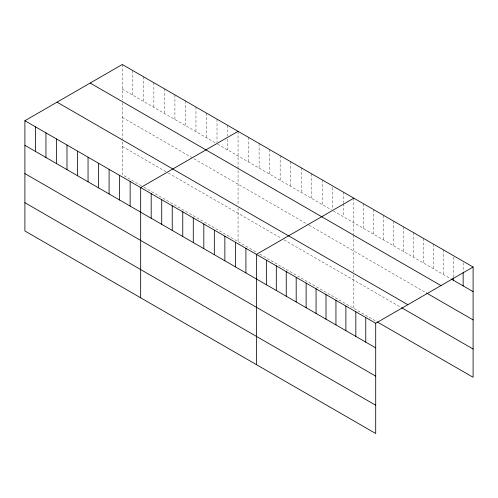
<?xml version="1.0" encoding="UTF-8"?>
<svg xmlns="http://www.w3.org/2000/svg" width="498" height="498" viewBox="0 0 498 498"><rect width="100%" height="100%" fill="white"/><g stroke="black" fill="none" stroke-linecap="round" stroke-linejoin="round"><path stroke-width="0.37" stroke-dasharray="2.49 1.87" d="M122.296 64.491L122.296 99.974M122.296 89.105L215.696 143.032M217.67 144.171L331.463 209.87M333.436 211.009L450.572 278.637M122.296 117.366L308.443 224.835M309.096 225.214L426.718 293.123M122.296 146.48L167.683 172.688M168.336 173.067L281.476 238.386M284.103 239.905L400.871 307.316M141.37 185.754L122.296 174.742L122.296 139.764M144.003 187.273L257.136 252.592M259.769 254.111L376.357 321.422M463.159 262.826L463.159 271.286M453.224 257.086L453.224 277.087M443.282 249.809L443.282 274.429M433.341 244.07L433.341 268.69M423.4 238.337L423.4 262.95M413.465 232.597L413.465 257.211M403.523 226.858L403.523 251.471M393.582 221.118L393.582 245.732M383.647 215.379L383.647 239.992M373.705 209.639L373.705 234.259M363.764 203.9L363.764 228.52M353.829 198.167L353.829 234.371M353.829 235.1L353.829 271.945M353.829 274.927L353.829 308.418M343.303 192.091L343.303 202.86M343.303 203.626L343.303 216.705M332.776 187.553L332.776 209.092M322.256 179.934L322.256 204.554M311.729 173.858L311.729 198.478M301.203 167.782L301.203 192.402M290.683 161.707L290.683 186.32M280.156 155.631L280.156 180.245M269.636 149.556L269.636 174.169M259.109 143.48L259.109 168.094M248.583 137.404L248.583 162.018M238.063 131.329L238.063 205.108M238.063 208.096L238.063 241.58M227.536 125.253L227.536 136.022M227.536 139.098L227.536 149.867M217.01 119.178L217.01 142.254M206.489 113.102L206.489 137.716M195.963 107.026L195.963 131.64M185.443 100.945L185.443 125.564M174.916 94.869L174.916 119.489M164.39 88.793L164.39 113.413M153.87 82.718L153.87 107.338M143.343 76.642L143.343 101.256M132.817 70.567L132.817 95.18M122.296 102.874L122.296 139.017"/><path stroke-width="0.75" d="M24.9 120.721L375.704 323.258L375.704 433.509L24.9 230.972L24.9 120.721L122.296 64.491L473.1 267.028L473.1 377.279L377.017 321.808M238.063 131.329L140.666 187.559L140.666 297.81M353.829 198.167L256.433 254.397L256.433 364.648M375.704 323.258L473.1 267.028M451.232 279.017L473.1 291.641M90.157 83.048L440.96 285.584M426.718 293.123L473.1 319.903M57.04 102.165L407.843 304.701M401.537 307.702L473.1 349.017M24.9 145.335L375.704 347.872M24.9 173.597L375.704 376.133M24.9 202.711L375.704 405.248M463.159 272.057L463.159 285.902M453.224 277.859L453.224 280.162M365.762 317.519L365.762 342.132M355.827 311.779L355.827 336.393M345.886 306.04L345.886 330.66M335.945 300.3L335.945 324.92M326.009 294.567L326.009 319.181M316.068 288.828L316.068 313.441M306.127 283.088L306.127 307.702M296.192 277.349L296.192 301.962M286.25 271.609L286.25 296.223M276.309 265.87L276.309 290.49M266.368 260.137L266.368 284.75M245.906 248.321L245.906 272.935M235.38 242.246L235.38 266.86M224.859 236.164L224.859 260.784M214.333 230.088L214.333 254.708M203.813 224.013L203.813 248.633M193.286 217.937L193.286 242.557M182.76 211.862L182.76 236.475M172.24 205.786L172.24 230.4M161.713 199.71L161.713 224.324M151.187 193.635L151.187 218.249M130.14 181.484L130.14 206.097M119.62 175.408L119.62 200.022M109.093 169.332L109.093 193.946M98.567 163.257L98.567 187.871M88.046 157.175L88.046 181.795M77.52 151.099L77.52 175.719M66.993 145.024L66.993 169.644M56.473 138.948L56.473 163.568M45.947 132.873L45.947 157.486M35.426 126.797L35.426 151.411"/></g></svg>
